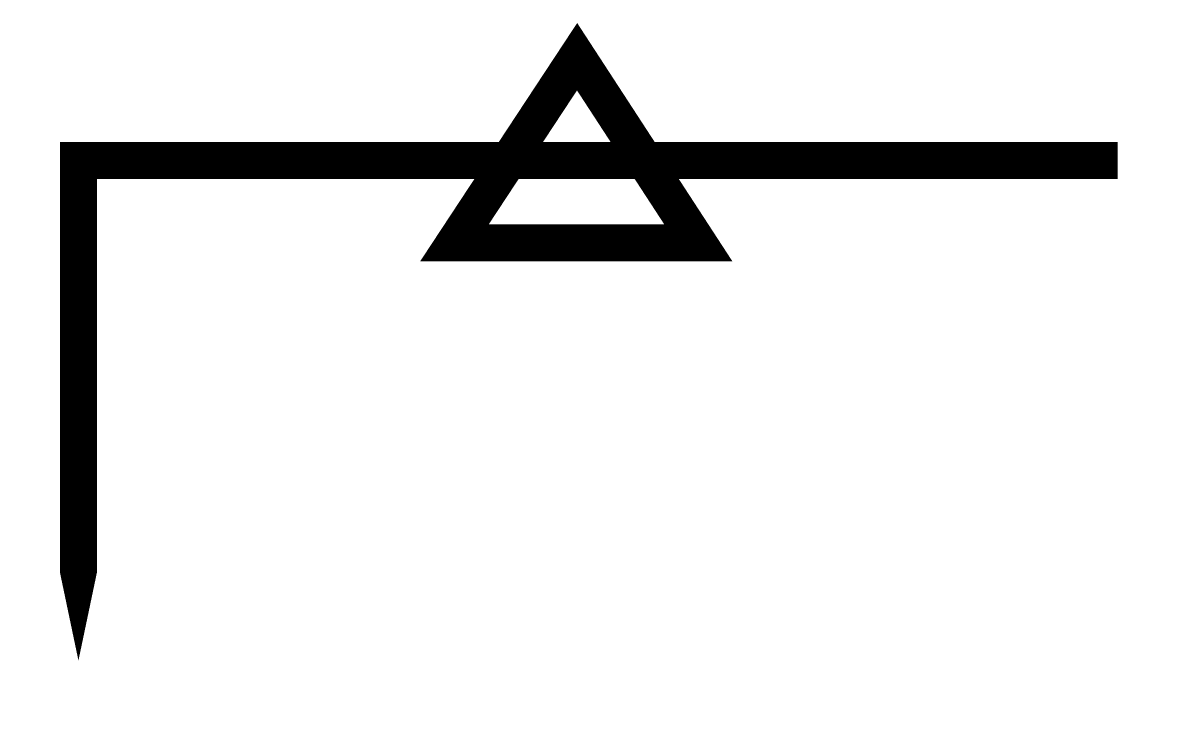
# Model space of a CAD drawing. Extents: x 0.15 to 3.27, y -0.11 to 1.76.
import ezdxf

# ---------------------------------------------------------------- set-up
doc = ezdxf.new("R2010")
doc.units = 0
doc.header["$MEASUREMENT"] = 0
doc.layers.get('0').update_dxf_attribs({"linetype": 'CONTINUOUS'})

msp = doc.modelspace()

# ---------------------------------------------------------------- linework, layer by layer
at = {"const_width": 0.1}
msp.add_lwpolyline([(1.6531, 1.6735), (1.3213, 1.17), (1.9811, 1.17)], close=True, dxfattribs=at)
msp.add_lwpolyline([(3.1159, 1.3923, 0.1, 0.1, 0), (0.9159, 1.3923, 0.1, 0.1, 0), (0.3035, 1.3923, 0.1, 0.1, 0), (0.3035, 0.7541, 0.3, 0, 0), (0.3035, 0.0394, 0, 0, 0)], format="xyseb")

doc.saveas('drawing.dxf')
